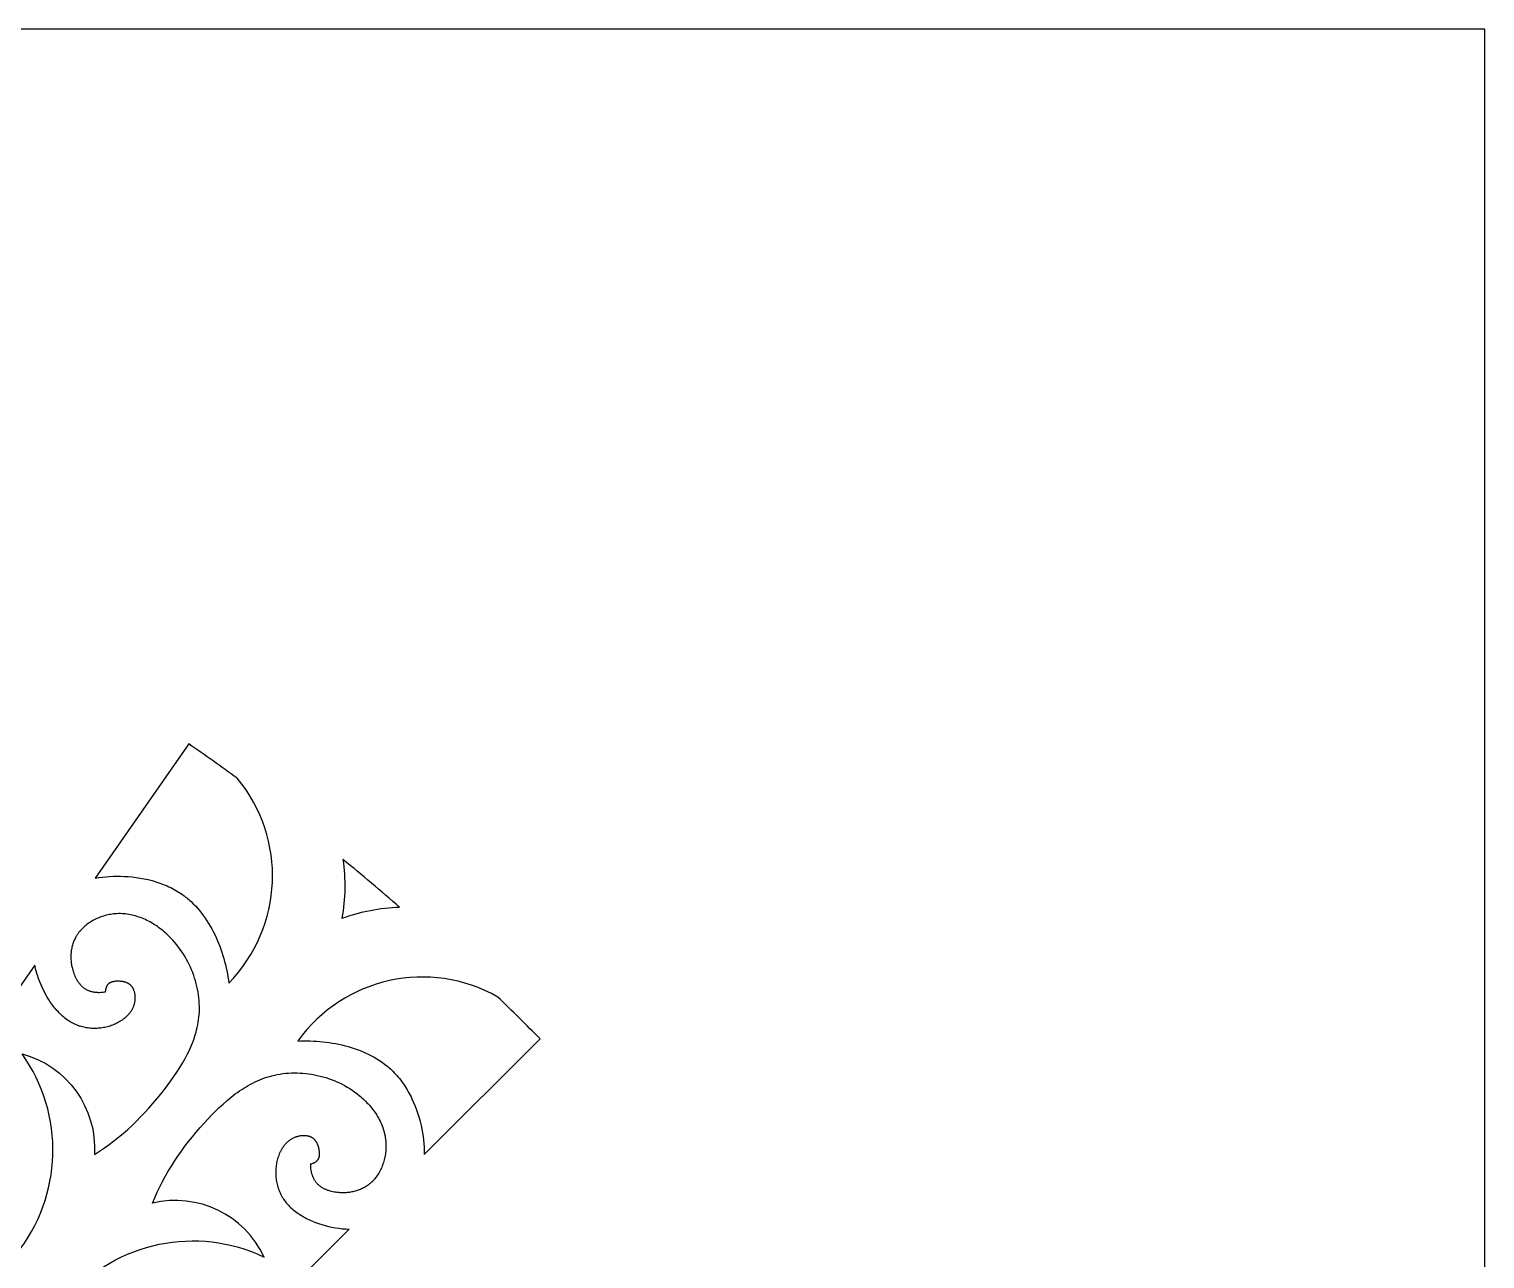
# Model space of a CAD drawing. Extents: x 55 to 271, y 60 to 279.
# Drawn here: x 211.7 to 270.7, y 228.9 to 278.7 of the extents above; entities that cross this region are included whole.
import ezdxf

# ---------------------------------------------------------------- set-up
doc = ezdxf.new("R2010")
doc.units = 0
doc.layers.get('0').update_dxf_attribs({"color": 1, "linetype": 'CONTINUOUS'})

msp = doc.modelspace()

# ---------------------------------------------------------------- linework, layer by layer
msp.add_lwpolyline([(54.848, 59.766), (270.707, 59.766), (270.707, 278.661), (54.848, 278.661)], close=True)
for points in [[(218.205, 249.719), (214.416, 244.281), (214.559, 244.307), (214.704, 244.328), (214.849, 244.344), (214.996, 244.355), (215.143, 244.363), (215.29, 244.366), (215.438, 244.365), (215.586, 244.36), (215.75, 244.35), (215.914, 244.335), (216.078, 244.315), (216.24, 244.291), (216.401, 244.261), (216.561, 244.227), (216.718, 244.187), (216.796, 244.164), (216.874, 244.141), (216.951, 244.116), (217.027, 244.09), (217.103, 244.063), (217.178, 244.034), (217.252, 244.004), (217.325, 243.972), (217.398, 243.939), (217.47, 243.904), (217.541, 243.868), (217.611, 243.831), (217.681, 243.792), (217.749, 243.751), (217.816, 243.709), (217.882, 243.665), (217.948, 243.62), (218.012, 243.574), (218.061, 243.536), (218.109, 243.498), (218.157, 243.459), (218.204, 243.419), (218.251, 243.378), (218.296, 243.336), (218.386, 243.25), (218.473, 243.16), (218.557, 243.068), (218.638, 242.973), (218.717, 242.874), (218.793, 242.774), (218.867, 242.67), (218.938, 242.565), (219.006, 242.457), (219.072, 242.347), (219.135, 242.234), (219.195, 242.121), (219.253, 242.005), (219.308, 241.888), (219.36, 241.77), (219.41, 241.65), (219.457, 241.529), (219.502, 241.407), (219.544, 241.284), (219.584, 241.161), (219.621, 241.037), (219.655, 240.913), (219.687, 240.788), (219.716, 240.663), (219.743, 240.539), (219.767, 240.414), (219.789, 240.29), (219.808, 240.166), (219.825, 240.042, 0.384343), (220.17, 248.33, 0.006155)], [(224.448, 245.043, -0.078805), (224.409, 242.663, -0.078805), (226.746, 243.115, 0.007673)], [(222.624, 237.693), (222.748, 237.698), (222.874, 237.701), (223, 237.701), (223.127, 237.699), (223.255, 237.694), (223.383, 237.687), (223.511, 237.677), (223.639, 237.665), (223.768, 237.65), (223.896, 237.633), (224.024, 237.613), (224.152, 237.59), (224.279, 237.564), (224.406, 237.536), (224.532, 237.505), (224.656, 237.471), (224.78, 237.434), (224.903, 237.394), (225.024, 237.352), (225.144, 237.306), (225.262, 237.258), (225.378, 237.206), (225.493, 237.152), (225.606, 237.095), (225.716, 237.034), (225.824, 236.97), (225.93, 236.903), (226.033, 236.833), (226.133, 236.76), (226.182, 236.722), (226.231, 236.684), (226.278, 236.644), (226.325, 236.604), (226.371, 236.563), (226.417, 236.521), (226.474, 236.466), (226.529, 236.41), (226.584, 236.352), (226.637, 236.293), (226.689, 236.233), (226.739, 236.171), (226.788, 236.109), (226.836, 236.045), (226.883, 235.98), (226.928, 235.914), (226.972, 235.848), (227.015, 235.78), (227.056, 235.711), (227.096, 235.641), (227.135, 235.571), (227.173, 235.499), (227.21, 235.427), (227.245, 235.354), (227.312, 235.205), (227.374, 235.054), (227.431, 234.901), (227.483, 234.745), (227.531, 234.588), (227.574, 234.429), (227.612, 234.268), (227.642, 234.124), (227.669, 233.979), (227.692, 233.833), (227.71, 233.687), (227.724, 233.541), (227.734, 233.394), (227.738, 233.249), (227.738, 233.103), (232.435, 237.779, 0.006155), (230.726, 239.473, 0.384343)]]:
    msp.add_lwpolyline(points, format="xyb", close=True)
for points in [[(211.21, 229.064, 0.336677), (211.45, 237.176, -0.356742), (214.381, 233.098), (214.585, 233.229), (214.785, 233.364), (214.981, 233.505), (215.173, 233.65), (215.362, 233.8), (215.547, 233.955), (215.729, 234.115), (215.907, 234.278), (216.082, 234.447), (216.253, 234.619), (216.422, 234.796), (216.587, 234.976), (216.75, 235.161), (216.909, 235.349), (217.066, 235.541), (217.22, 235.736), (217.478, 236.08), (217.603, 236.256), (217.723, 236.434), (217.839, 236.615), (217.95, 236.798), (218.055, 236.983), (218.153, 237.171), (218.2, 237.266), (218.244, 237.362), (218.287, 237.458), (218.327, 237.554), (218.366, 237.652), (218.402, 237.749), (218.436, 237.848), (218.468, 237.947), (218.497, 238.046), (218.523, 238.146), (218.547, 238.247), (218.569, 238.348), (218.587, 238.45), (218.603, 238.552), (218.615, 238.655), (218.625, 238.759), (218.632, 238.872), (218.635, 238.985), (218.635, 239.1), (218.631, 239.214), (218.624, 239.329), (218.613, 239.444), (218.598, 239.558), (218.58, 239.673), (218.559, 239.787), (218.535, 239.902), (218.507, 240.015), (218.476, 240.128), (218.441, 240.241), (218.404, 240.352), (218.363, 240.463), (218.319, 240.573), (218.272, 240.682), (218.222, 240.789), (218.169, 240.895), (218.113, 241), (218.054, 241.103), (217.992, 241.204), (217.927, 241.304), (217.86, 241.402), (217.789, 241.498), (217.716, 241.591), (217.641, 241.683), (217.562, 241.772), (217.481, 241.859), (217.397, 241.943), (217.311, 242.025), (217.222, 242.103), (217.167, 242.15), (217.111, 242.195), (217.055, 242.239), (216.997, 242.282), (216.939, 242.324), (216.879, 242.364), (216.82, 242.403), (216.759, 242.441), (216.698, 242.478), (216.636, 242.513), (216.573, 242.546), (216.51, 242.578), (216.446, 242.609), (216.381, 242.637), (216.316, 242.665), (216.251, 242.69), (216.184, 242.714), (216.118, 242.736), (216.051, 242.756), (215.984, 242.775), (215.916, 242.791), (215.848, 242.806), (215.779, 242.819), (215.71, 242.829), (215.641, 242.838), (215.572, 242.844), (215.502, 242.849), (215.433, 242.851), (215.363, 242.851), (215.292, 242.848), (215.222, 242.844), (215.152, 242.837), (215.095, 242.829), (215.037, 242.82), (214.98, 242.81), (214.924, 242.798), (214.867, 242.785), (214.81, 242.77), (214.754, 242.753), (214.698, 242.735), (214.643, 242.716), (214.588, 242.695), (214.534, 242.673), (214.48, 242.649), (214.427, 242.624), (214.375, 242.598), (214.323, 242.57), (214.273, 242.541), (214.223, 242.511), (214.174, 242.479), (214.127, 242.447), (214.08, 242.412), (214.035, 242.377), (213.991, 242.34), (213.948, 242.303), (213.906, 242.264), (213.866, 242.223), (213.828, 242.182), (213.791, 242.139), (213.773, 242.118), (213.755, 242.096), (213.738, 242.074), (213.721, 242.051), (213.705, 242.028), (213.689, 242.005), (213.674, 241.982), (213.659, 241.958), (213.645, 241.934), (213.631, 241.91), (213.609, 241.871), (213.589, 241.831), (213.57, 241.79), (213.552, 241.749), (213.535, 241.707), (213.52, 241.665), (213.506, 241.622), (213.493, 241.579), (213.481, 241.535), (213.47, 241.491), (213.461, 241.447), (213.453, 241.402), (213.445, 241.357), (213.44, 241.312), (213.435, 241.266), (213.431, 241.22), (213.429, 241.174), (213.428, 241.128), (213.428, 241.082), (213.429, 241.035), (213.431, 240.989), (213.434, 240.943), (213.439, 240.896), (213.444, 240.85), (213.451, 240.803), (213.459, 240.757), (213.468, 240.711), (213.478, 240.665), (213.489, 240.619), (213.502, 240.574), (213.515, 240.528), (213.53, 240.483), (213.549, 240.429), (213.57, 240.375), (213.593, 240.321), (213.618, 240.269), (213.631, 240.243), (213.644, 240.218), (213.658, 240.193), (213.672, 240.168), (213.686, 240.144), (213.702, 240.12), (213.717, 240.096), (213.733, 240.073), (213.75, 240.05), (213.766, 240.028), (213.784, 240.006), (213.802, 239.985), (213.82, 239.964), (213.839, 239.944), (213.858, 239.925), (213.878, 239.906), (213.898, 239.888), (213.918, 239.87), (213.939, 239.853), (213.961, 239.837), (213.983, 239.821), (214.006, 239.807), (214.029, 239.792), (214.052, 239.779), (214.074, 239.768), (214.096, 239.757), (214.118, 239.747), (214.141, 239.738), (214.164, 239.729), (214.187, 239.721), (214.21, 239.713), (214.234, 239.706), (214.258, 239.7), (214.283, 239.694), (214.307, 239.689), (214.332, 239.684), (214.356, 239.68), (214.381, 239.676), (214.407, 239.673), (214.432, 239.67), (214.457, 239.668), (214.482, 239.666), (214.508, 239.665), (214.533, 239.664), (214.559, 239.664), (214.584, 239.664), (214.635, 239.665), (214.686, 239.668), (214.736, 239.673), (214.785, 239.68), (214.834, 239.687), (214.836, 239.709), (214.838, 239.732), (214.841, 239.754), (214.845, 239.777), (214.847, 239.788), (214.849, 239.799), (214.852, 239.81), (214.855, 239.821), (214.858, 239.832), (214.861, 239.843), (214.864, 239.854), (214.868, 239.865), (214.872, 239.876), (214.876, 239.886), (214.881, 239.897), (214.885, 239.907), (214.89, 239.917), (214.895, 239.927), (214.9, 239.937), (214.906, 239.947), (214.911, 239.956), (214.917, 239.965), (214.924, 239.974), (214.93, 239.983), (214.937, 239.991), (214.944, 239.999), (214.947, 240.003), (214.951, 240.007), (214.954, 240.011), (214.958, 240.015), (214.962, 240.019), (214.966, 240.022), (214.971, 240.026), (214.975, 240.03), (214.979, 240.033), (214.984, 240.037), (214.988, 240.04), (214.993, 240.043), (214.997, 240.047), (215.002, 240.05), (215.011, 240.056), (215.021, 240.062), (215.031, 240.067), (215.041, 240.072), (215.051, 240.077), (215.062, 240.082), (215.073, 240.086), (215.084, 240.09), (215.095, 240.094), (215.106, 240.097), (215.117, 240.101), (215.129, 240.104), (215.141, 240.107), (215.152, 240.109), (215.164, 240.112), (215.176, 240.114), (215.188, 240.116), (215.213, 240.119), (215.238, 240.122), (215.263, 240.124), (215.288, 240.125), (215.313, 240.126), (215.349, 240.126), (215.386, 240.125), (215.422, 240.123), (215.458, 240.12), (215.475, 240.118), (215.493, 240.116), (215.51, 240.113), (215.528, 240.11), (215.545, 240.107), (215.562, 240.103), (215.579, 240.099), (215.596, 240.094), (215.612, 240.09), (215.628, 240.085), (215.645, 240.079), (215.66, 240.073), (215.676, 240.067), (215.691, 240.061), (215.706, 240.054), (215.721, 240.046), (215.736, 240.038), (215.75, 240.03), (215.764, 240.022), (215.778, 240.013), (215.791, 240.003), (215.804, 239.994), (215.81, 239.989), (215.816, 239.983), (215.822, 239.978), (215.828, 239.973), (215.837, 239.965), (215.845, 239.957), (215.853, 239.949), (215.861, 239.94), (215.868, 239.931), (215.876, 239.923), (215.883, 239.914), (215.89, 239.904), (215.897, 239.895), (215.903, 239.885), (215.91, 239.876), (215.916, 239.866), (215.922, 239.855), (215.928, 239.845), (215.934, 239.835), (215.939, 239.824), (215.945, 239.813), (215.95, 239.803), (215.955, 239.792), (215.96, 239.781), (215.964, 239.769), (215.969, 239.758), (215.977, 239.735), (215.985, 239.711), (215.992, 239.687), (215.998, 239.663), (216.003, 239.638), (216.008, 239.613), (216.012, 239.588), (216.016, 239.563), (216.018, 239.537), (216.021, 239.511), (216.022, 239.486), (216.023, 239.46), (216.023, 239.434), (216.022, 239.408), (216.021, 239.382), (216.019, 239.356), (216.016, 239.331), (216.013, 239.305), (216.009, 239.28), (216.005, 239.255), (216, 239.23), (215.993, 239.201), (215.986, 239.172), (215.977, 239.144), (215.968, 239.116), (215.958, 239.088), (215.947, 239.061), (215.935, 239.035), (215.923, 239.008), (215.91, 238.983), (215.896, 238.957), (215.881, 238.933), (215.866, 238.908), (215.85, 238.884), (215.834, 238.86), (215.817, 238.837), (215.799, 238.814), (215.781, 238.792), (215.762, 238.77), (215.743, 238.748), (215.723, 238.727), (215.703, 238.707), (215.682, 238.686), (215.661, 238.667), (215.639, 238.647), (215.617, 238.628), (215.594, 238.609), (215.572, 238.591), (215.548, 238.573), (215.525, 238.556), (215.501, 238.539), (215.452, 238.507), (215.406, 238.478), (215.36, 238.451), (215.312, 238.425), (215.264, 238.401), (215.215, 238.378), (215.165, 238.356), (215.115, 238.336), (215.064, 238.317), (215.013, 238.3), (214.961, 238.284), (214.909, 238.269), (214.856, 238.256), (214.803, 238.245), (214.75, 238.234), (214.696, 238.225), (214.642, 238.218), (214.588, 238.212), (214.535, 238.207), (214.481, 238.204), (214.427, 238.202), (214.373, 238.201), (214.319, 238.202), (214.265, 238.205), (214.212, 238.209), (214.159, 238.214), (214.106, 238.221), (214.053, 238.229), (214.001, 238.238), (213.95, 238.249), (213.898, 238.261), (213.848, 238.275), (213.798, 238.29), (213.768, 238.3), (213.738, 238.311), (213.708, 238.322), (213.679, 238.333), (213.62, 238.358), (213.563, 238.384), (213.507, 238.413), (213.452, 238.443), (213.397, 238.475), (213.344, 238.508), (213.291, 238.544), (213.24, 238.581), (213.189, 238.62), (213.14, 238.66), (213.091, 238.701), (213.043, 238.745), (212.996, 238.789), (212.951, 238.835), (212.906, 238.882), (212.861, 238.93), (212.818, 238.98), (212.776, 239.03), (212.735, 239.082), (212.695, 239.134), (212.655, 239.188), (212.617, 239.243), (212.579, 239.298), (212.542, 239.354), (212.472, 239.468), (212.405, 239.586), (212.342, 239.705), (212.279, 239.832), (212.22, 239.962), (212.166, 240.093), (212.116, 240.225), (212.071, 240.359), (212.05, 240.426), (212.031, 240.493), (212.012, 240.561), (211.995, 240.628), (211.98, 240.696), (211.965, 240.764), (206.335, 232.685, -0.580389)], [(213.308, 227.303, -0.336677), (221.255, 228.948, 0.356742), (216.731, 231.127), (216.824, 231.35), (216.922, 231.57), (217.027, 231.788), (217.137, 232.003), (217.252, 232.214), (217.372, 232.424), (217.498, 232.63), (217.628, 232.834), (217.763, 233.035), (217.903, 233.234), (218.048, 233.431), (218.197, 233.625), (218.35, 233.817), (218.508, 234.007), (218.67, 234.195), (218.835, 234.381), (219.129, 234.695), (219.281, 234.848), (219.436, 234.997), (219.593, 235.143), (219.755, 235.284), (219.919, 235.419), (220.087, 235.549), (220.172, 235.611), (220.259, 235.671), (220.346, 235.73), (220.434, 235.787), (220.523, 235.842), (220.613, 235.894), (220.704, 235.945), (220.796, 235.993), (220.889, 236.039), (220.983, 236.083), (221.078, 236.124), (221.174, 236.162), (221.271, 236.198), (221.369, 236.231), (221.468, 236.261), (221.568, 236.289), (221.678, 236.315), (221.79, 236.338), (221.902, 236.358), (222.016, 236.374), (222.13, 236.386), (222.245, 236.396), (222.361, 236.401), (222.477, 236.404), (222.593, 236.403), (222.71, 236.398), (222.826, 236.391), (222.943, 236.38), (223.06, 236.365), (223.176, 236.348), (223.292, 236.327), (223.408, 236.303), (223.523, 236.275), (223.638, 236.244), (223.751, 236.211), (223.864, 236.174), (223.976, 236.134), (224.087, 236.09), (224.196, 236.044), (224.304, 235.994), (224.411, 235.942), (224.516, 235.886), (224.619, 235.827), (224.721, 235.765), (224.82, 235.701), (224.918, 235.633), (225.013, 235.562), (225.106, 235.488), (225.161, 235.442), (225.215, 235.395), (225.269, 235.347), (225.321, 235.297), (225.372, 235.247), (225.422, 235.196), (225.471, 235.144), (225.519, 235.091), (225.565, 235.037), (225.611, 234.982), (225.655, 234.926), (225.697, 234.869), (225.738, 234.811), (225.778, 234.753), (225.816, 234.693), (225.852, 234.633), (225.887, 234.572), (225.921, 234.511), (225.952, 234.448), (225.982, 234.385), (226.01, 234.321), (226.036, 234.257), (226.061, 234.191), (226.083, 234.125), (226.104, 234.059), (226.122, 233.992), (226.138, 233.924), (226.153, 233.856), (226.165, 233.787), (226.175, 233.717), (226.182, 233.647), (226.188, 233.577), (226.19, 233.519), (226.191, 233.461), (226.191, 233.403), (226.189, 233.345), (226.186, 233.287), (226.181, 233.229), (226.174, 233.17), (226.166, 233.112), (226.157, 233.055), (226.146, 232.997), (226.133, 232.94), (226.12, 232.883), (226.104, 232.826), (226.087, 232.77), (226.069, 232.715), (226.049, 232.66), (226.028, 232.606), (226.005, 232.552), (225.981, 232.499), (225.956, 232.448), (225.929, 232.397), (225.9, 232.347), (225.871, 232.298), (225.839, 232.251), (225.807, 232.204), (225.773, 232.159), (225.737, 232.115), (225.719, 232.094), (225.7, 232.073), (225.681, 232.052), (225.662, 232.032), (225.642, 232.012), (225.622, 231.992), (225.602, 231.973), (225.581, 231.954), (225.56, 231.936), (225.539, 231.918), (225.504, 231.89), (225.468, 231.863), (225.432, 231.837), (225.394, 231.812), (225.356, 231.789), (225.317, 231.766), (225.277, 231.745), (225.237, 231.724), (225.196, 231.705), (225.154, 231.687), (225.112, 231.67), (225.07, 231.654), (225.027, 231.639), (224.983, 231.626), (224.939, 231.613), (224.894, 231.602), (224.849, 231.591), (224.804, 231.582), (224.759, 231.574), (224.713, 231.567), (224.667, 231.561), (224.62, 231.556), (224.574, 231.553), (224.527, 231.55), (224.48, 231.549), (224.434, 231.548), (224.387, 231.549), (224.339, 231.551), (224.292, 231.555), (224.245, 231.559), (224.199, 231.564), (224.152, 231.571), (224.094, 231.58), (224.037, 231.592), (223.981, 231.605), (223.925, 231.62), (223.898, 231.628), (223.87, 231.637), (223.843, 231.646), (223.816, 231.656), (223.79, 231.666), (223.763, 231.677), (223.738, 231.688), (223.712, 231.7), (223.687, 231.712), (223.662, 231.725), (223.638, 231.738), (223.614, 231.752), (223.59, 231.766), (223.567, 231.781), (223.545, 231.797), (223.523, 231.813), (223.501, 231.829), (223.48, 231.847), (223.46, 231.865), (223.44, 231.883), (223.421, 231.902), (223.402, 231.922), (223.385, 231.942), (223.367, 231.963), (223.353, 231.982), (223.338, 232.002), (223.325, 232.022), (223.311, 232.043), (223.299, 232.064), (223.287, 232.085), (223.275, 232.107), (223.264, 232.129), (223.254, 232.152), (223.244, 232.175), (223.234, 232.198), (223.225, 232.221), (223.217, 232.245), (223.208, 232.269), (223.201, 232.293), (223.194, 232.318), (223.187, 232.342), (223.181, 232.367), (223.175, 232.392), (223.17, 232.417), (223.166, 232.442), (223.161, 232.467), (223.154, 232.517), (223.148, 232.567), (223.144, 232.618), (223.142, 232.667), (223.141, 232.717), (223.163, 232.722), (223.184, 232.728), (223.206, 232.735), (223.227, 232.743), (223.238, 232.747), (223.248, 232.751), (223.259, 232.756), (223.269, 232.76), (223.28, 232.765), (223.29, 232.77), (223.3, 232.776), (223.31, 232.781), (223.32, 232.787), (223.33, 232.793), (223.339, 232.799), (223.349, 232.805), (223.358, 232.812), (223.367, 232.818), (223.376, 232.825), (223.384, 232.832), (223.392, 232.84), (223.4, 232.847), (223.408, 232.855), (223.415, 232.863), (223.422, 232.871), (223.429, 232.879), (223.433, 232.883), (223.436, 232.887), (223.439, 232.892), (223.442, 232.896), (223.445, 232.901), (223.448, 232.905), (223.451, 232.91), (223.454, 232.915), (223.457, 232.92), (223.459, 232.925), (223.462, 232.93), (223.464, 232.935), (223.467, 232.94), (223.469, 232.945), (223.473, 232.955), (223.477, 232.966), (223.481, 232.977), (223.484, 232.988), (223.487, 232.999), (223.49, 233.01), (223.492, 233.021), (223.494, 233.033), (223.496, 233.044), (223.498, 233.056), (223.499, 233.068), (223.5, 233.08), (223.501, 233.092), (223.501, 233.104), (223.502, 233.116), (223.502, 233.128), (223.502, 233.14), (223.501, 233.165), (223.499, 233.19), (223.497, 233.215), (223.494, 233.24), (223.49, 233.265), (223.484, 233.301), (223.477, 233.336), (223.468, 233.371), (223.459, 233.406), (223.454, 233.423), (223.449, 233.44), (223.443, 233.457), (223.437, 233.473), (223.431, 233.49), (223.424, 233.506), (223.417, 233.522), (223.41, 233.538), (223.402, 233.553), (223.394, 233.568), (223.386, 233.583), (223.378, 233.598), (223.369, 233.612), (223.36, 233.626), (223.35, 233.64), (223.341, 233.653), (223.33, 233.666), (223.32, 233.678), (223.309, 233.691), (223.298, 233.702), (223.286, 233.714), (223.274, 233.725), (223.268, 233.73), (223.262, 233.735), (223.256, 233.741), (223.25, 233.746), (223.24, 233.752), (223.231, 233.759), (223.222, 233.766), (223.212, 233.772), (223.202, 233.778), (223.192, 233.783), (223.182, 233.789), (223.172, 233.794), (223.161, 233.799), (223.15, 233.804), (223.14, 233.809), (223.129, 233.813), (223.118, 233.818), (223.107, 233.822), (223.095, 233.826), (223.084, 233.829), (223.073, 233.833), (223.061, 233.836), (223.049, 233.839), (223.037, 233.842), (223.026, 233.844), (223.014, 233.847), (222.989, 233.851), (222.965, 233.854), (222.94, 233.857), (222.915, 233.859), (222.89, 233.86), (222.864, 233.86), (222.839, 233.86), (222.813, 233.859), (222.788, 233.857), (222.762, 233.855), (222.736, 233.852), (222.711, 233.848), (222.685, 233.843), (222.66, 233.838), (222.634, 233.833), (222.609, 233.826), (222.585, 233.819), (222.56, 233.812), (222.536, 233.804), (222.512, 233.795), (222.488, 233.786), (222.461, 233.774), (222.434, 233.761), (222.407, 233.748), (222.381, 233.734), (222.356, 233.719), (222.331, 233.704), (222.307, 233.688), (222.284, 233.671), (222.261, 233.654), (222.238, 233.636), (222.216, 233.617), (222.194, 233.598), (222.174, 233.578), (222.153, 233.558), (222.133, 233.537), (222.114, 233.516), (222.095, 233.494), (222.077, 233.472), (222.059, 233.449), (222.041, 233.426), (222.025, 233.402), (222.008, 233.378), (221.992, 233.354), (221.977, 233.329), (221.962, 233.304), (221.948, 233.279), (221.934, 233.253), (221.92, 233.227), (221.907, 233.201), (221.895, 233.174), (221.871, 233.12), (221.851, 233.07), (221.832, 233.02), (221.815, 232.968), (221.799, 232.917), (221.785, 232.864), (221.773, 232.812), (221.762, 232.759), (221.752, 232.705), (221.744, 232.652), (221.737, 232.598), (221.732, 232.544), (221.728, 232.49), (221.726, 232.436), (221.725, 232.381), (221.725, 232.327), (221.727, 232.273), (221.731, 232.219), (221.735, 232.165), (221.741, 232.111), (221.749, 232.058), (221.758, 232.005), (221.768, 231.952), (221.78, 231.899), (221.793, 231.847), (221.807, 231.796), (221.823, 231.745), (221.84, 231.695), (221.859, 231.645), (221.878, 231.596), (221.899, 231.548), (221.922, 231.5), (221.945, 231.454), (221.96, 231.426), (221.976, 231.398), (221.992, 231.371), (222.008, 231.344), (222.043, 231.291), (222.078, 231.239), (222.116, 231.189), (222.155, 231.139), (222.196, 231.091), (222.239, 231.045), (222.283, 230.999), (222.328, 230.955), (222.375, 230.912), (222.423, 230.87), (222.473, 230.829), (222.524, 230.79), (222.576, 230.751), (222.629, 230.714), (222.683, 230.678), (222.738, 230.643), (222.794, 230.609), (222.851, 230.576), (222.909, 230.544), (222.968, 230.514), (223.028, 230.484), (223.088, 230.456), (223.149, 230.428), (223.211, 230.402), (223.336, 230.352), (223.463, 230.307), (223.591, 230.265), (223.728, 230.226), (223.865, 230.19), (224.004, 230.16), (224.143, 230.134), (224.282, 230.112), (224.352, 230.104), (224.422, 230.096), (224.491, 230.09), (224.561, 230.085), (224.63, 230.081), (224.7, 230.078), (217.721, 223.131, 0.580389)]]:
    msp.add_lwpolyline(points, format="xyb")

doc.saveas('drawing.dxf')
